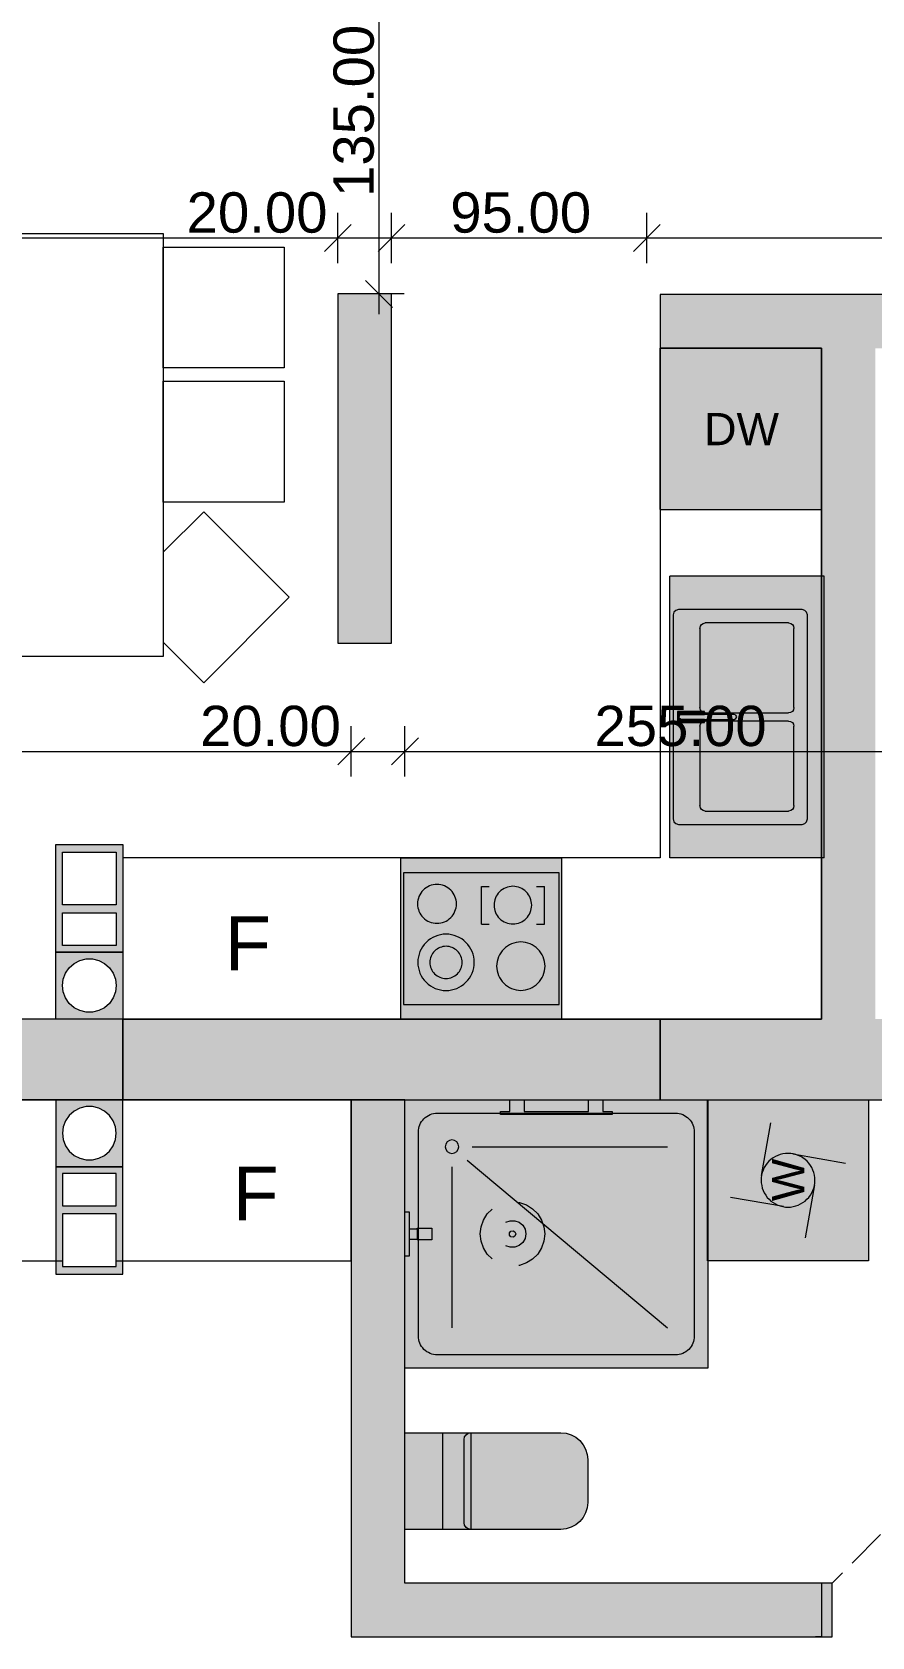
# Model space of a CAD drawing. Header units: millimetres. Extents: x 5493291 to 5652041, y -5155064 to -5098765.
# Drawn here: x 5522416 to 5525541, y -5131092 to -5125116 of the extents above; entities that cross this region are included whole.
import ezdxf

# ---------------------------------------------------------------- set-up
doc = ezdxf.new("R2010")
doc.units = ezdxf.units.MM
doc.header["$MEASUREMENT"] = 0
doc.layers.add('Drawing & Figure', color=7, linetype='Continuous')
doc.layers.add('Drawing & Figure_Pen_No__1', color=7, linetype='Continuous', lineweight=13)
doc.layers.add('Drawing & Figure_Pen_No__101', color=252, linetype='Continuous', lineweight=13)
for name, color, linetype, lineweight, true_color in [('Drawing & Figure_Pen_No__102', 7, 'Continuous', 13, 0xcccccc), ('Drawing & Figure_Pen_No__105', 7, 'Continuous', 13, 0xcae6ff), ('Drawing & Figure_Pen_No__145', 7, 'Continuous', 13, 0x0077b0), ('Drawing & Figure_Pen_No__181', 7, 'Continuous', 5, 0x282828), ('Drawing & Figure_Pen_No__61', 7, 'Continuous', 13, 0x6a6a6a), ('Drawing & Figure_Pen_No__62', 7, 'Continuous', 13, 0xaaaaaa), ('Drawing & Figure_Pen_No__65', 7, 'Continuous', 20, 0x80c2ff)]:
    doc.layers.add(name, color=color, linetype=linetype, lineweight=lineweight, true_color=true_color)
doc.styles.add('GENERATED_STYLE_2', font='arial.ttf')
doc.styles.add('GENERATED_STYLE_3', font='ARIALUNI.ttf')

msp = doc.modelspace()

# ---------------------------------------------------------------- hatches: boundary and pattern name
at = {"layer": 'Drawing & Figure', "linetype": 'Continuous', "lineweight": 20}
h = msp.add_hatch(color=6, dxfattribs=at)
h.paths.add_polyline_path([(5522503.5, -5128141.6), (5522503.5, -5128542), (5522753.5, -5128542), (5522753.5, -5128141.6)])
h.paths.add_polyline_path([(5522528.5, -5128170.1), (5522728.5, -5128170.1), (5522728.5, -5128366.7), (5522528.5, -5128366.7)], flags=0)
h.paths.add_polyline_path([(5522728.5, -5128517), (5522528.5, -5128517), (5522528.5, -5128396.4), (5522728.5, -5128396.4)], flags=0)
h = msp.add_hatch(color=6, dxfattribs=at)
h.paths.add_polyline_path([(5522753.5, -5128542), (5522503.5, -5128542), (5522503.5, -5128791.4), (5522523.5, -5128791.4), (5522733.5, -5128791.4), (5522753.5, -5128791.4)])
h.paths.add_polyline_path([(5522531.4, -5128690.5), (5522528.5, -5128666.7), (5522531.4, -5128642.9), (5522539.9, -5128620.4), (5522553.6, -5128600.2), (5522571.7, -5128584.1), (5522593.1, -5128573.4), (5522616.5, -5128567.5), (5522640.5, -5128567.5), (5522664, -5128573.4), (5522685.3, -5128584.1), (5522703.4, -5128600.2), (5522717, -5128620.4), (5522725.6, -5128642.9), (5522728.5, -5128666.7), (5522725.6, -5128690.5), (5522717, -5128713), (5522703.4, -5128733.2), (5522685.3, -5128749.3), (5522664, -5128760), (5522640.5, -5128765.9), (5522616.5, -5128765.9), (5522593.1, -5128760), (5522571.7, -5128749.3), (5522553.6, -5128733.2), (5522539.9, -5128713)], flags=0)
h = msp.add_hatch(color=6, dxfattribs=at)
h.paths.add_polyline_path([(5522503.5, -5129341.5), (5522753.5, -5129341.5), (5522753.5, -5129092), (5522733.5, -5129092), (5522523.5, -5129092), (5522503.5, -5129092)])
h.paths.add_polyline_path([(5522531.4, -5129240.5), (5522528.5, -5129216.8), (5522531.4, -5129193), (5522539.9, -5129170.4), (5522553.6, -5129150.2), (5522571.7, -5129134.2), (5522593.1, -5129123.5), (5522616.5, -5129117.6), (5522640.5, -5129117.6), (5522664, -5129123.5), (5522685.3, -5129134.2), (5522703.4, -5129150.2), (5522717, -5129170.4), (5522725.6, -5129193), (5522728.5, -5129216.8), (5522725.6, -5129240.5), (5522717, -5129263.1), (5522703.4, -5129283.3), (5522685.3, -5129299.3), (5522664, -5129310), (5522640.5, -5129316), (5522616.5, -5129316), (5522593.1, -5129310), (5522571.7, -5129299.3), (5522553.6, -5129283.3), (5522539.9, -5129263.1)], flags=0)
h = msp.add_hatch(color=6, dxfattribs=at)
h.paths.add_polyline_path([(5522503.5, -5129741.9), (5522753.5, -5129741.9), (5522753.5, -5129341.5), (5522503.5, -5129341.5)])
h.paths.add_polyline_path([(5522728.5, -5129712.8), (5522528.5, -5129712.8), (5522528.5, -5129516.7), (5522728.5, -5129516.7)], flags=0)
h.paths.add_polyline_path([(5522528.5, -5129487), (5522528.5, -5129366.5), (5522728.5, -5129366.5), (5522728.5, -5129487)], flags=0)
at = {"layer": 'Drawing & Figure_Pen_No__1', "linetype": 'Continuous', "lineweight": 0, "true_color": 0xffffff}
for points in [[(5523553.5, -5126091.6), (5523553.5, -5127391.9), (5523753.5, -5127391.9), (5523753.5, -5126091.6)], [(5524753.6, -5126293.6), (5525653.6, -5126293.6), (5525653.6, -5126093.6), (5524753.6, -5126093.6)], [(5524753.6, -5126893.6), (5525353.6, -5126893.6), (5525353.6, -5126293.6), (5524753.6, -5126293.6)], [(5525353.6, -5126293.6), (5525353.6, -5128791.4), (5525553.6, -5128791.4), (5525553.6, -5126293.6)], [(5525363.8, -5128191.5), (5525363.8, -5127141.9), (5524788.8, -5127141.9), (5524788.8, -5128191.5)], [(5525301.3, -5128046.5), (5525301.3, -5127286.8), (5525298.6, -5127276.7), (5525291.3, -5127269.6), (5525281.3, -5127266.6), (5524821.3, -5127266.6), (5524811.3, -5127269.6), (5524804, -5127276.7), (5524801.3, -5127286.8), (5524801.3, -5128046.5), (5524804, -5128056.6), (5524811.3, -5128063.8), (5524821.3, -5128066.7), (5525281.3, -5128066.7), (5525291.3, -5128063.8), (5525298.6, -5128056.6)], [(5524882.3, -5127686.6), (5524882.3, -5127675.9), (5524831.3, -5127675.9), (5524825, -5127672.9), (5524822.3, -5127667), (5524825, -5127660.4), (5524831.3, -5127657.5), (5524882.3, -5127657.5), (5524882.3, -5127646.8), (5524817.3, -5127646.8), (5524817.3, -5127686.6)], [(5525029.2, -5127675.9), (5525035.5, -5127672.9), (5525038.2, -5127666.4), (5525035.5, -5127660.4), (5525029.1, -5127657.5), (5524831.3, -5127657.5), (5524825, -5127660.4), (5524822.3, -5127667), (5524825, -5127672.9), (5524831.3, -5127675.9)], [(5524918.3, -5127646.8), (5524883.3, -5127646.8), (5524883.3, -5127657.5), (5524918.3, -5127657.5)], [(5524918.3, -5127686.6), (5524918.3, -5127675.9), (5524883.3, -5127675.9), (5524883.3, -5127686.6)], [(5523787.9, -5128791.4), (5524387.9, -5128791.4), (5524387.9, -5128191.5), (5523787.9, -5128191.5)], [(5523798, -5128736.8), (5524378, -5128736.8), (5524378, -5128246.7), (5523798, -5128246.7)], [(5522753.5, -5128791.4), (5516703.3, -5128791.4), (5516703.3, -5129092), (5522753.5, -5129092)], [(5524753.6, -5128791.4), (5524753.6, -5129092), (5527953.7, -5129092), (5527953.7, -5128791.4)], [(5523803.5, -5130891.9), (5523803.5, -5129092), (5523603.5, -5129092), (5523603.5, -5130891.9)], [(5523803.5, -5129092), (5523803.5, -5130091.8), (5524930.5, -5130091.8), (5524930.5, -5129092)], [(5524575, -5129146.7), (5524575, -5129136), (5524540, -5129136), (5524540, -5129092), (5524487, -5129092), (5524487, -5129136), (5524247, -5129136), (5524247, -5129092), (5524194, -5129092), (5524194, -5129136), (5524159, -5129136), (5524159, -5129146.7)], [(5524929.2, -5129092), (5524929.2, -5129692), (5525529.2, -5129692), (5525529.2, -5129092)], [(5523803.5, -5129509), (5523803.5, -5129674.8), (5523818.5, -5129674.8), (5523818.5, -5129611.8), (5523848.5, -5129611.8), (5523848.5, -5129613.6), (5523903.5, -5129613.6), (5523903.5, -5129569.6), (5523848.5, -5129569.6), (5523848.5, -5129572), (5523818.5, -5129572), (5523818.5, -5129509)], [(5524483.6, -5130591.9), (5524483.6, -5130431.5), (5524481.6, -5130412.5), (5524475.9, -5130393.5), (5524466.7, -5130376.3), (5524454.2, -5130360.8), (5524439.1, -5130348.4), (5524421.8, -5130339.5), (5524403.1, -5130333.5), (5524383.5, -5130331.7), (5523803.5, -5130331.7), (5523803.5, -5130691.7), (5524383.5, -5130691.7), (5524403.1, -5130689.9), (5524421.8, -5130684), (5524439.1, -5130675.1), (5524454.2, -5130662.6), (5524466.7, -5130647.2), (5524475.9, -5130629.9), (5524481.6, -5130611.5)], [(5523803.5, -5130891.9), (5523603.5, -5131092.1), (5523803.5, -5131092.1)], [(5523803.5, -5130891.9), (5523603.5, -5130891.9), (5523603.5, -5131092.1)], [(5523803.5, -5130891.9), (5523803.5, -5131092.1), (5525353.6, -5131092.1), (5525353.6, -5130891.9)], [(5525353.6, -5131092.1), (5525393.6, -5131092.1), (5525393.6, -5130891.9), (5525353.6, -5130891.9)]]:
    msp.add_hatch(color=7, dxfattribs=at).paths.add_polyline_path(points)
at = {"layer": 'Drawing & Figure_Pen_No__1', "linetype": 'Continuous', "lineweight": 0, "true_color": 0x000000}
msp.add_hatch(color=18, dxfattribs=at).paths.add_polyline_path([(5522753.5, -5128791.4), (5522753.5, -5129092), (5524753.6, -5129092), (5524753.6, -5128791.4)])

# ---------------------------------------------------------------- linework, layer by layer
at = {"layer": 'Drawing & Figure_Pen_No__1', "color": 7, "linetype": 'Continuous', "lineweight": 13}
for points in [[(5523707, -5126091.6), (5523707, -5124741.6)], [(5523553.5, -5125976.6), (5523553.5, -5125789.1)], [(5523753.5, -5125976.6), (5523753.5, -5125789.1)], [(5524703.5, -5125976.6), (5524703.5, -5125789.1)], [(5515753.3, -5125882.8), (5523553.5, -5125882.8)], [(5523553.5, -5125882.8), (5523753.5, -5125882.8)], [(5523753.5, -5125882.8), (5524703.5, -5125882.8)], [(5524703.5, -5125882.8), (5527553.6, -5125882.8)], [(5523553.5, -5126091.6), (5523553.5, -5127391.9)], [(5523753.5, -5126091.6), (5523553.5, -5126091.6)], [(5523800.7, -5126091.6), (5523613.2, -5126091.6)], [(5523707, -5126166.7), (5523707, -5126091.6)], [(5523753.5, -5127391.9), (5523753.5, -5126091.6)], [(5525653.6, -5126093.6), (5524753.6, -5126093.6)], [(5524753.6, -5126093.6), (5524753.6, -5126293.6)], [(5524753.6, -5126293.6), (5525353.6, -5126293.6)], [(5525353.6, -5126293.6), (5525353.6, -5128791.4)], [(5523553.5, -5127391.9), (5523753.5, -5127391.9)], [(5523603.5, -5127888.5), (5523603.5, -5127700.8)], [(5523803.5, -5127888.5), (5523803.5, -5127700.8)], [(5515753.3, -5127794.7), (5523603.5, -5127794.7)], [(5523603.5, -5127794.7), (5523803.5, -5127794.7)], [(5523803.5, -5127794.7), (5526353.6, -5127794.7)], [(5522503.5, -5128141.6), (5522753.5, -5128141.6)], [(5522503.5, -5128542), (5522503.5, -5128141.6)], [(5522528.5, -5128366.7), (5522528.5, -5128170.1)], [(5522528.5, -5128170.1), (5522728.5, -5128170.1)], [(5522728.5, -5128170.1), (5522728.5, -5128366.7)], [(5522753.5, -5128141.6), (5522753.5, -5128542)], [(5522728.5, -5128366.7), (5522528.5, -5128366.7)], [(5522528.5, -5128517), (5522528.5, -5128396.4)], [(5522528.5, -5128396.4), (5522728.5, -5128396.4)], [(5522728.5, -5128396.4), (5522728.5, -5128517)], [(5522728.5, -5128517), (5522528.5, -5128517)], [(5522503.5, -5128791.4), (5522503.5, -5128542)], [(5522503.5, -5128542), (5522753.5, -5128542)], [(5522753.5, -5128542), (5522503.5, -5128542)], [(5522553.6, -5128600.2), (5522571.7, -5128584.1)], [(5522571.7, -5128584.1), (5522593.1, -5128573.4)], [(5522593.1, -5128573.4), (5522616.5, -5128567.5)], [(5522616.5, -5128567.5), (5522640.6, -5128567.5)], [(5522640.6, -5128567.5), (5522664, -5128573.4)], [(5522664, -5128573.4), (5522685.3, -5128584.1)], [(5522685.3, -5128584.1), (5522703.4, -5128600.2)], [(5522753.5, -5128542), (5522753.5, -5128791.4)], [(5522528.5, -5128666.7), (5522531.4, -5128642.9)], [(5522531.4, -5128642.9), (5522539.9, -5128620.4)], [(5522539.9, -5128620.4), (5522553.6, -5128600.2)], [(5522703.4, -5128600.2), (5522717, -5128620.4)], [(5522717, -5128620.4), (5522725.6, -5128642.9)], [(5522725.6, -5128642.9), (5522728.5, -5128666.7)], [(5522531.4, -5128690.5), (5522528.5, -5128666.7)], [(5522539.9, -5128713), (5522531.4, -5128690.5)], [(5522553.6, -5128733.2), (5522539.9, -5128713)], [(5522717, -5128713), (5522703.4, -5128733.2)], [(5522725.6, -5128690.5), (5522717, -5128713)], [(5522728.5, -5128666.7), (5522725.6, -5128690.5)], [(5522571.7, -5128749.3), (5522553.6, -5128733.2)], [(5522593.1, -5128760), (5522571.7, -5128749.3)], [(5522616.5, -5128765.9), (5522593.1, -5128760)], [(5522640.6, -5128765.9), (5522616.5, -5128765.9)], [(5522664, -5128760), (5522640.6, -5128765.9)], [(5522685.3, -5128749.3), (5522664, -5128760)], [(5522703.4, -5128733.2), (5522685.3, -5128749.3)], [(5522753.5, -5128791.4), (5516703.3, -5128791.4)], [(5522523.5, -5128791.4), (5522503.5, -5128791.4)], [(5522733.5, -5128791.4), (5522523.5, -5128791.4)], [(5522753.5, -5128791.4), (5522733.5, -5128791.4)], [(5522753.5, -5129092), (5522753.5, -5128791.4)], [(5522753.5, -5128791.4), (5522753.5, -5129092)], [(5524753.6, -5128791.4), (5522753.5, -5128791.4)], [(5525353.6, -5128791.4), (5524753.6, -5128791.4)], [(5524753.6, -5128791.4), (5524753.6, -5129092)], [(5524753.6, -5129092), (5524753.6, -5128791.4)], [(5516703.3, -5129092), (5522753.5, -5129092)], [(5522503.5, -5129092), (5522503.5, -5129341.5)], [(5522523.5, -5129092), (5522503.5, -5129092)], [(5522733.5, -5129092), (5522523.5, -5129092)], [(5522593.1, -5129123.5), (5522571.7, -5129134.2)], [(5522616.5, -5129117.6), (5522593.1, -5129123.5)], [(5522640.6, -5129117.6), (5522616.5, -5129117.6)], [(5522664, -5129123.5), (5522640.6, -5129117.6)], [(5522685.3, -5129134.2), (5522664, -5129123.5)], [(5522753.5, -5129092), (5522733.5, -5129092)], [(5522753.5, -5129092), (5524753.6, -5129092)], [(5522753.5, -5129341.5), (5522753.5, -5129092)], [(5523803.5, -5129092), (5523603.5, -5129092)], [(5523603.5, -5129092), (5523603.5, -5131092.1)], [(5523803.5, -5130891.9), (5523803.5, -5129092)], [(5524753.6, -5129092), (5527603.7, -5129092)], [(5522539.9, -5129170.4), (5522531.4, -5129193)], [(5522553.6, -5129150.2), (5522539.9, -5129170.4)], [(5522571.7, -5129134.2), (5522553.6, -5129150.2)], [(5522703.4, -5129150.2), (5522685.3, -5129134.2)], [(5522717, -5129170.4), (5522703.4, -5129150.2)], [(5522725.6, -5129193), (5522717, -5129170.4)], [(5522531.4, -5129193), (5522528.5, -5129216.8)], [(5522528.5, -5129216.8), (5522531.4, -5129240.5)], [(5522531.4, -5129240.5), (5522539.9, -5129263.1)], [(5522717, -5129263.1), (5522725.6, -5129240.5)], [(5522728.5, -5129216.8), (5522725.6, -5129193)], [(5522725.6, -5129240.5), (5522728.5, -5129216.8)], [(5522539.9, -5129263.1), (5522553.6, -5129283.3)], [(5522553.6, -5129283.3), (5522571.7, -5129299.3)], [(5522571.7, -5129299.3), (5522593.1, -5129310)], [(5522593.1, -5129310), (5522616.5, -5129316)], [(5522640.6, -5129316), (5522664, -5129310)], [(5522664, -5129310), (5522685.3, -5129299.3)], [(5522685.3, -5129299.3), (5522703.4, -5129283.3)], [(5522703.4, -5129283.3), (5522717, -5129263.1)], [(5522503.5, -5129341.5), (5522753.5, -5129341.5)], [(5522753.5, -5129341.5), (5522503.5, -5129341.5)], [(5522503.5, -5129341.5), (5522503.5, -5129741.9)], [(5522528.5, -5129366.5), (5522528.5, -5129487)], [(5522728.5, -5129366.5), (5522528.5, -5129366.5)], [(5522616.5, -5129316), (5522640.6, -5129316)], [(5522728.5, -5129487), (5522728.5, -5129366.5)], [(5522753.5, -5129741.9), (5522753.5, -5129341.5)], [(5522528.5, -5129487), (5522728.5, -5129487)], [(5522528.5, -5129516.7), (5522528.5, -5129712.8)], [(5522728.5, -5129516.7), (5522528.5, -5129516.7)], [(5522728.5, -5129712.8), (5522728.5, -5129516.7)], [(5522528.5, -5129712.8), (5522728.5, -5129712.8)], [(5522503.5, -5129741.9), (5522753.5, -5129741.9)], [(5525353.6, -5130891.9), (5523803.5, -5130891.9)], [(5525353.6, -5130891.9), (5525331.6, -5130891.9)], [(5525353.6, -5130891.9), (5525331.6, -5130891.9)], [(5525353.6, -5130891.9), (5525331.6, -5130891.9)], [(5525353.6, -5130891.9), (5525353.6, -5131092.1)], [(5525353.6, -5130891.9), (5525353.6, -5131092.1)], [(5525353.6, -5130891.9), (5525353.6, -5131092.1)], [(5523603.5, -5131092.1), (5523803.5, -5131092.1)], [(5523803.5, -5131092.1), (5525353.6, -5131092.1)], [(5525353.6, -5131092.1), (5525331.6, -5131092.1)], [(5525353.6, -5131092.1), (5525331.6, -5131092.1)], [(5525353.6, -5131092.1), (5525331.6, -5131092.1)]]:
    msp.add_lwpolyline(points, dxfattribs=at)
at = {"layer": 'Drawing & Figure_Pen_No__101', "color": 252, "linetype": 'Continuous', "lineweight": 13}
for points in [[(5522003.5, -5125866.6), (5522903.5, -5125866.6)], [(5522903.5, -5125866.6), (5522903.5, -5127441.8)], [(5522903.5, -5126366.7), (5522903.5, -5125916.6)], [(5522903.5, -5125916.6), (5523353.5, -5125916.6)], [(5523353.5, -5125916.6), (5523353.5, -5126366.7)], [(5523353.5, -5126366.7), (5522903.5, -5126366.7)], [(5522903.5, -5126866.6), (5522903.5, -5126416.7)], [(5522903.5, -5126416.7), (5523353.5, -5126416.7)], [(5523353.5, -5126416.7), (5523353.5, -5126866.6)], [(5523353.5, -5126866.6), (5522903.5, -5126866.6)], [(5522903.5, -5127053.3), (5523054.2, -5126902.9)], [(5523054.2, -5126902.9), (5523372.5, -5127220.9)], [(5523372.5, -5127220.9), (5523054.2, -5127539.3)], [(5523054.2, -5127539.3), (5522903.5, -5127388.4)], [(5522903.5, -5127441.8), (5522003.5, -5127441.8)], [(5523803.5, -5129092), (5524930.5, -5129092)], [(5523803.5, -5130091.8), (5523803.5, -5129092)], [(5524194, -5129136), (5524194, -5129092)], [(5524194, -5129092), (5524247, -5129092)], [(5524247, -5129092), (5524247, -5129136)], [(5524487, -5129136), (5524487, -5129092)], [(5524487, -5129092), (5524540, -5129092)], [(5524540, -5129092), (5524540, -5129136)], [(5524929.2, -5129092), (5525529.2, -5129092)], [(5524929.2, -5129692), (5524929.2, -5129092)], [(5524930.5, -5129092), (5524930.5, -5130091.8)], [(5525529.2, -5129092), (5525529.2, -5129692)], [(5523923.5, -5129141.9), (5524810.5, -5129141.9)], [(5524159, -5129146.7), (5524159, -5129136)], [(5524159, -5129136), (5524194, -5129136)], [(5524575, -5129146.7), (5524159, -5129146.7)], [(5524247, -5129136), (5524487, -5129136)], [(5524540, -5129136), (5524575, -5129136)], [(5524575, -5129136), (5524575, -5129146.7)], [(5523853.6, -5129971.8), (5523853.6, -5129212)], [(5524880.5, -5129212), (5524880.5, -5129971.8)], [(5524053.6, -5129266.7), (5524780.5, -5129266.7)], [(5523978.5, -5129341.5), (5523978.5, -5129941.5)], [(5524034.6, -5129316.6), (5524780.5, -5129941.5)], [(5524227, -5129474.6), (5524230.2, -5129474.6)], [(5524230.2, -5129474.6), (5524255.6, -5129483.5)], [(5524255.6, -5129483.5), (5524278.3, -5129497.7)], [(5523803.5, -5129509), (5523818.5, -5129509)], [(5523803.5, -5129674.8), (5523803.5, -5129509)], [(5523818.5, -5129509), (5523818.5, -5129572)], [(5524086.5, -5129564.9), (5524095.4, -5129539.9)], [(5524095.4, -5129539.9), (5524109.7, -5129516.7)], [(5524109.7, -5129516.7), (5524127.6, -5129498.9)], [(5524179.3, -5129548.2), (5524194.9, -5129542.3)], [(5524194.9, -5129542.3), (5524212.2, -5129542.3)], [(5524212.2, -5129542.3), (5524228.6, -5129548.2)], [(5524228.6, -5129548.2), (5524241.9, -5129559.5)], [(5524278.3, -5129497.7), (5524297.4, -5129516.7)], [(5524297.4, -5129516.7), (5524311.7, -5129539.9)], [(5524311.7, -5129539.9), (5524320.5, -5129564.9)], [(5523818.5, -5129572), (5523848.5, -5129572)], [(5523818.5, -5129572), (5523818.5, -5129611.8)], [(5523848.5, -5129572), (5523848.5, -5129569.6)], [(5523848.5, -5129569.6), (5523903.5, -5129569.6)], [(5523848.5, -5129572), (5523848.5, -5129611.8)], [(5523903.5, -5129569.6), (5523903.5, -5129613.6)], [(5524083.6, -5129591.6), (5524086.5, -5129564.9)], [(5524086.5, -5129618.3), (5524083.6, -5129591.6)], [(5524192.3, -5129587.4), (5524197.6, -5129581.5)], [(5524192.3, -5129595.7), (5524192.3, -5129587.4)], [(5524197.6, -5129602.3), (5524192.3, -5129595.7)], [(5524197.6, -5129581.5), (5524205.6, -5129579.7)], [(5524205.6, -5129603.5), (5524197.6, -5129602.3)], [(5524205.6, -5129579.7), (5524212.8, -5129583.9)], [(5524212.8, -5129599.3), (5524205.6, -5129603.5)], [(5524212.8, -5129583.9), (5524215.6, -5129591.6)], [(5524215.6, -5129591.6), (5524212.8, -5129599.3)], [(5524241.9, -5129559.5), (5524250.5, -5129574.4)], [(5524250.5, -5129608.8), (5524241.9, -5129623.7)], [(5524250.5, -5129574.4), (5524253.6, -5129591.6)], [(5524253.6, -5129591.6), (5524250.5, -5129608.8)], [(5524320.5, -5129564.9), (5524323.5, -5129591.6)], [(5524323.5, -5129591.6), (5524320.5, -5129618.3)], [(5523848.5, -5129611.8), (5523818.5, -5129611.8)], [(5523818.5, -5129611.8), (5523818.5, -5129674.8)], [(5523848.5, -5129613.6), (5523848.5, -5129611.8)], [(5523903.5, -5129613.6), (5523848.5, -5129613.6)], [(5524095.4, -5129643.9), (5524086.5, -5129618.3)], [(5524109.7, -5129666.4), (5524095.4, -5129643.9)], [(5524127.6, -5129684.3), (5524109.7, -5129666.4)], [(5524194.9, -5129640.9), (5524179.3, -5129635.5)], [(5524212.2, -5129640.9), (5524194.9, -5129640.9)], [(5524228.6, -5129635), (5524212.2, -5129640.9)], [(5524241.9, -5129623.7), (5524228.6, -5129635)], [(5524297.4, -5129666.4), (5524278.3, -5129685.4)], [(5524311.7, -5129643.9), (5524297.4, -5129666.4)], [(5524320.5, -5129618.3), (5524311.7, -5129643.9)], [(5523818.5, -5129674.8), (5523803.5, -5129674.8)], [(5524230.2, -5129708.6), (5524227, -5129709.2)], [(5524255.6, -5129699.7), (5524230.2, -5129708.6)], [(5524278.3, -5129685.4), (5524255.6, -5129699.7)], [(5525529.2, -5129692), (5524929.2, -5129692)], [(5524810.5, -5130041.9), (5523923.5, -5130041.9)], [(5524930.5, -5130091.8), (5523803.5, -5130091.8)], [(5523803.5, -5130691.7), (5523803.5, -5130331.7)], [(5523803.5, -5130331.7), (5524383.5, -5130331.7)], [(5523943.6, -5130331.7), (5523943.6, -5130691.7)], [(5524023.5, -5130511.7), (5524023.5, -5130356.7)], [(5524048.5, -5130331.7), (5524048.5, -5130691.7)], [(5524383.5, -5130331.7), (5524403, -5130333.5)], [(5524403, -5130333.5), (5524421.8, -5130339.5)], [(5524421.8, -5130339.5), (5524439.1, -5130348.4)], [(5524439.1, -5130348.4), (5524454.2, -5130360.8)], [(5524454.2, -5130360.8), (5524466.7, -5130376.3)], [(5524466.7, -5130376.3), (5524475.9, -5130393.5)], [(5524475.9, -5130393.5), (5524481.6, -5130412.5)], [(5524481.6, -5130412.5), (5524483.6, -5130431.5)], [(5524483.6, -5130431.5), (5524483.6, -5130591.9)], [(5524023.5, -5130666.8), (5524023.5, -5130511.7)], [(5524481.6, -5130611.5), (5524475.9, -5130629.9)], [(5524483.6, -5130591.9), (5524481.6, -5130611.5)], [(5524421.8, -5130684), (5524403, -5130689.9)], [(5524439.1, -5130675.1), (5524421.8, -5130684)], [(5524454.2, -5130662.6), (5524439.1, -5130675.1)], [(5524466.7, -5130647.2), (5524454.2, -5130662.6)], [(5524475.9, -5130629.9), (5524466.7, -5130647.2)], [(5524383.5, -5130691.7), (5523803.5, -5130691.7)], [(5524403, -5130689.9), (5524383.5, -5130691.7)]]:
    msp.add_lwpolyline(points, dxfattribs=at)
for points in [[(5523853.6, -5129212, -0.414214), (5523923.5, -5129141.9)], [(5524810.5, -5129141.9, -0.414214), (5524880.5, -5129212)], [(5523923.5, -5130041.9, -0.414214), (5523853.6, -5129971.8)], [(5524880.5, -5129971.8, -0.414214), (5524810.5, -5130041.9)], [(5524023.5, -5130356.7, -0.413733), (5524048.5, -5130331.7)], [(5524048.5, -5130691.7, -0.413733), (5524023.5, -5130666.8)]]:
    msp.add_lwpolyline(points, format="xyb", dxfattribs=at)
msp.add_lwpolyline([(5524003.6, -5129266.7, 0.413733), (5523978.5, -5129241.7, 0.413735), (5523953.5, -5129266.7, 0.413735), (5523978.5, -5129291.6, 0.413733)], format="xyb", close=True, dxfattribs=at)
at = {"layer": 'Drawing & Figure_Pen_No__102', "color": 254, "linetype": 'Continuous', "lineweight": 13, "true_color": 0xcccccc}
for points in [[(5524753.6, -5126293.6), (5525353.6, -5126293.6)], [(5524753.6, -5126893.6), (5524753.6, -5126293.6)], [(5525353.6, -5126893.6), (5525353.6, -5126293.6)], [(5524753.6, -5126893.6), (5525353.6, -5126893.6)], [(5524788.8, -5128191.5), (5524788.8, -5127141.9)], [(5525363.8, -5127141.9), (5524788.8, -5127141.9)], [(5525363.8, -5128191.5), (5525363.8, -5127141.9)], [(5524804, -5127276.7), (5524801.3, -5127286.8)], [(5524811.3, -5127269.6), (5524804, -5127276.7)], [(5524821.3, -5127266.6), (5524811.3, -5127269.6)], [(5525281.3, -5127266.6), (5524821.3, -5127266.6)], [(5525291.3, -5127269.6), (5525281.3, -5127266.6)], [(5525298.6, -5127276.7), (5525291.3, -5127269.6)], [(5525301.3, -5127286.8), (5525298.6, -5127276.7)], [(5524801.3, -5127286.8), (5524801.3, -5128046.5)], [(5524901.3, -5127336.7), (5524901.3, -5127631.9)], [(5525231.3, -5127316.5), (5524921.3, -5127316.5)], [(5525251.3, -5127631.9), (5525251.3, -5127336.7)], [(5525301.3, -5128046.5), (5525301.3, -5127286.8)], [(5524882.3, -5127646.8), (5524817.3, -5127646.8)], [(5524817.3, -5127646.8), (5524817.3, -5127686.6)], [(5524817.3, -5127686.6), (5524882.3, -5127686.6)], [(5524825, -5127660.4), (5524822.3, -5127667)], [(5524822.3, -5127667), (5524825, -5127660.4)], [(5524822.3, -5127667), (5524825, -5127672.9)], [(5524825, -5127672.9), (5524822.3, -5127667)], [(5524831.3, -5127657.5), (5524825, -5127660.4)], [(5524825, -5127660.4), (5524831.3, -5127657.5)], [(5524825, -5127672.9), (5524831.3, -5127675.9)], [(5524831.3, -5127675.9), (5524825, -5127672.9)], [(5525029.1, -5127657.5), (5524831.3, -5127657.5)], [(5524831.3, -5127657.5), (5524882.3, -5127657.5)], [(5524831.3, -5127675.9), (5525029.2, -5127675.9)], [(5524882.3, -5127675.9), (5524831.3, -5127675.9)], [(5524882.3, -5127657.5), (5524882.3, -5127646.8)], [(5524882.3, -5127686.6), (5524882.3, -5127675.9)], [(5524918.3, -5127646.8), (5524883.3, -5127646.8)], [(5524883.3, -5127646.8), (5524883.3, -5127657.5)], [(5524883.3, -5127657.5), (5524918.3, -5127657.5)], [(5524918.3, -5127675.9), (5524883.3, -5127675.9)], [(5524883.3, -5127675.9), (5524883.3, -5127686.6)], [(5524883.3, -5127686.6), (5524918.3, -5127686.6)], [(5524918.3, -5127657.5), (5524918.3, -5127646.8)], [(5524918.3, -5127686.6), (5524918.3, -5127675.9)], [(5524921.3, -5127651.5), (5525231.3, -5127651.5)], [(5525231.3, -5127681.8), (5524921.3, -5127681.8)], [(5525035.5, -5127660.4), (5525029.1, -5127657.5)], [(5525029.2, -5127675.9), (5525035.5, -5127672.9)], [(5525038.2, -5127666.4), (5525035.5, -5127660.4)], [(5525035.5, -5127672.9), (5525038.2, -5127666.4)], [(5524901.3, -5127701.4), (5524901.3, -5127996.7)], [(5525251.3, -5127996.7), (5525251.3, -5127701.4)], [(5524801.3, -5128046.5), (5524804, -5128056.6)], [(5524921.3, -5128016.8), (5525231.3, -5128016.8)], [(5525298.6, -5128056.6), (5525301.3, -5128046.5)], [(5524804, -5128056.6), (5524811.3, -5128063.8)], [(5524811.3, -5128063.8), (5524821.3, -5128066.7)], [(5524821.3, -5128066.7), (5525281.3, -5128066.7)], [(5525281.3, -5128066.7), (5525291.3, -5128063.8)], [(5525291.3, -5128063.8), (5525298.6, -5128056.6)], [(5523787.9, -5128191.5), (5524387.9, -5128191.5)], [(5523787.9, -5128791.4), (5523787.9, -5128191.5)], [(5524387.9, -5128791.4), (5524387.9, -5128191.5)], [(5525363.8, -5128191.5), (5524788.8, -5128191.5)], [(5524378, -5128246.7), (5523798, -5128246.7)], [(5523798, -5128246.7), (5523798, -5128736.8)], [(5524378, -5128736.8), (5524378, -5128246.7)], [(5524088, -5128438), (5524088, -5128297.8)], [(5524088, -5128297.8), (5524116.9, -5128297.8)], [(5524293.3, -5128297.8), (5524322.2, -5128297.8)], [(5524322.2, -5128438), (5524322.2, -5128297.8)], [(5524088, -5128438), (5524116.9, -5128438)], [(5524293.3, -5128438), (5524322.2, -5128438)], [(5523798, -5128736.8), (5524378, -5128736.8)], [(5523787.9, -5128791.4), (5524387.9, -5128791.4)]]:
    msp.add_lwpolyline(points, dxfattribs=at)
for points in [[(5524901.3, -5127336.7, -0.413745), (5524921.3, -5127316.5)], [(5525231.3, -5127316.5, -0.413746), (5525251.3, -5127336.7)], [(5524921.3, -5127651.5, -0.413732), (5524901.3, -5127631.9)], [(5525251.3, -5127631.9, -0.413733), (5525231.3, -5127651.5)], [(5524901.3, -5127701.4, -0.413732), (5524921.3, -5127681.8)], [(5525231.3, -5127681.8, -0.413733), (5525251.3, -5127701.4)], [(5524921.3, -5128016.8, -0.413745), (5524901.3, -5127996.7)], [(5525251.3, -5127996.7, -0.413746), (5525231.3, -5128016.8)]]:
    msp.add_lwpolyline(points, format="xyb", dxfattribs=at)
for points in [[(5523995.1, -5128362.6, 0.414214), (5523922.6, -5128290.1, 0.414214), (5523850.1, -5128362.6, 0.414214), (5523922.6, -5128435, 0.414214)], [(5524275.1, -5128367.3, 0.414214), (5524205.1, -5128297.2, 0.414214), (5524135.1, -5128367.3, 0.414214), (5524205.1, -5128437.4, 0.414214)], [(5524061.3, -5128580.6, 0.414214), (5523956.3, -5128475.4, 0.414214), (5523851.2, -5128580.6, 0.414214), (5523956.3, -5128685.1, 0.414214)], [(5524016.3, -5128580.6, 0.414214), (5523956.3, -5128520.6, 0.414214), (5523896.3, -5128580.6, 0.414214), (5523956.3, -5128640.6, 0.414214)], [(5524324.7, -5128594.8, 0.414214), (5524234.7, -5128504.5, 0.414214), (5524144.7, -5128594.8, 0.414214), (5524234.7, -5128684.5, 0.414214)]]:
    msp.add_lwpolyline(points, format="xyb", close=True, dxfattribs=at)
at = {"layer": 'Drawing & Figure_Pen_No__105', "color": 254, "linetype": 'Continuous', "lineweight": 13, "true_color": 0xcae6ff}
for points in [[(5525130.8, -5129374.2), (5525165.5, -5129177.6)], [(5525246.6, -5129293.4), (5525443.6, -5129327.8)], [(5525327.7, -5129409.2), (5525293, -5129605.8)], [(5525211.8, -5129490), (5525014.9, -5129455.6)]]:
    msp.add_lwpolyline(points, dxfattribs=at)
msp.add_lwpolyline([(5525329.2, -5129392, 0.414214), (5525229.2, -5129291.6, 0.414214), (5525129.2, -5129392, 0.414214), (5525229.2, -5129491.8, 0.414214)], format="xyb", close=True, dxfattribs=at)
at = {"layer": 'Drawing & Figure_Pen_No__145', "color": 144, "linetype": 'Continuous', "lineweight": 13, "true_color": 0x0077b0}
for points in [[(5523603.5, -5125832.8), (5523503.5, -5125932.9)], [(5523803.5, -5125832.8), (5523703.5, -5125932.9)], [(5524753.6, -5125832.8), (5524653.6, -5125932.9)], [(5523656.9, -5126041.6), (5523756.9, -5126141.6)], [(5523653.5, -5127744.8), (5523553.5, -5127844.6)], [(5523853.6, -5127744.8), (5523753.5, -5127844.6)]]:
    msp.add_lwpolyline(points, dxfattribs=at)
at = {"layer": 'Drawing & Figure_Pen_No__181', "color": 250, "linetype": 'Continuous', "lineweight": 5, "true_color": 0x282828}
for points in [[(5525467.7, -5130817.6), (5525573.8, -5130711.3)], [(5525393.6, -5130891.9), (5525432.3, -5130853.3)]]:
    msp.add_lwpolyline(points, dxfattribs=at)
at = {"layer": 'Drawing & Figure_Pen_No__61', "color": 251, "linetype": 'Continuous', "lineweight": 13, "true_color": 0x6a6a6a}
for points in [[(5525393.6, -5130891.9), (5525353.6, -5130891.9)], [(5525353.6, -5130891.9), (5525353.6, -5131092.1)], [(5525393.6, -5131092.1), (5525393.6, -5130891.9)], [(5525353.6, -5131092.1), (5525393.6, -5131092.1)]]:
    msp.add_lwpolyline(points, dxfattribs=at)
at = {"layer": 'Drawing & Figure_Pen_No__62', "color": 253, "linetype": 'Continuous', "lineweight": 13, "true_color": 0xaaaaaa}
for points in [[(5525353.6, -5126293.6), (5524753.6, -5126293.6)], [(5524753.6, -5126293.6), (5524753.6, -5128191.5)], [(5525353.6, -5128791.4), (5525353.6, -5126293.6)], [(5524753.6, -5128191.5), (5522753.5, -5128191.5)], [(5522753.5, -5128191.5), (5522753.5, -5128791.4)], [(5522753.5, -5128791.4), (5525353.6, -5128791.4)], [(5523603.5, -5129092), (5519203.4, -5129092)], [(5523603.5, -5129692), (5523603.5, -5129092)], [(5519203.4, -5129692), (5522528.5, -5129692)], [(5522728.5, -5129692), (5523603.5, -5129692)]]:
    msp.add_lwpolyline(points, dxfattribs=at)

# ---------------------------------------------------------------- texts
at = {"layer": 'Drawing & Figure_Pen_No__1', "color": 7, "linetype": 'Continuous', "lineweight": 13, "insert": (5523689.4, -5125730.1), "char_height": 150.005, "attachment_point": 7, "rotation": 90, "style": 'GENERATED_STYLE_2'}
msp.add_mtext('\\A1;{\\pql;\\fArial|b0|i0|c0|p0;\\W1.000000;135.00}', dxfattribs=at)
at = {"layer": 'Drawing & Figure_Pen_No__1', "color": 7, "linetype": 'Continuous', "lineweight": 13, "char_height": 150.005, "attachment_point": 7, "style": 'GENERATED_STYLE_2'}
for s, insert in [('\\A1;{\\pql;\\fArial|b0|i0|c0|p0;\\W1.000000;20.00}', (5522990.7, -5125865.2)), ('\\A1;{\\pql;\\fArial|b0|i0|c0|p0;\\W1.000000;95.00}', (5523972, -5125865.2)), ('\\A1;{\\pql;\\fArial|b0|i0|c0|p0;\\W1.000000;20.00}', (5523040.6, -5127777)), ('\\A1;{\\pql;\\fArial|b0|i0|c0|p0;\\W1.000000;255.00}', (5524508.7, -5127777))]:
    msp.add_mtext(s, dxfattribs=dict(at, insert=insert))
at = {"layer": 'Drawing & Figure_Pen_No__105', "color": 254, "linetype": 'Continuous', "lineweight": 13, "true_color": 0xcae6ff, "insert": (5524916.5, -5126654.6), "char_height": 120.004, "attachment_point": 7, "style": 'GENERATED_STYLE_2'}
msp.add_mtext('\\A1;{\\pql;\\fArial|b0|i0|c0|p0;\\W1.000000;DW}', dxfattribs=at)
at = {"layer": 'Drawing & Figure_Pen_No__105', "color": 254, "linetype": 'Continuous', "lineweight": 13, "true_color": 0xcae6ff, "insert": (5525290.2, -5129469.7), "char_height": 120.004, "attachment_point": 7, "rotation": 90, "style": 'GENERATED_STYLE_2'}
msp.add_mtext('\\A1;{\\pql;\\fArial|b0|i0|c0|p0;\\W1.000000;W}', dxfattribs=at)
at = {"layer": 'Drawing & Figure_Pen_No__65', "color": 151, "linetype": 'Continuous', "lineweight": 20, "true_color": 0x80c2ff, "char_height": 200.007, "attachment_point": 7, "style": 'GENERATED_STYLE_3'}
for insert in [(5523133.6, -5128609.5), (5523162.3, -5129540.8)]:
    msp.add_mtext('\\A1;{\\pql;\\fArial Unicode MS|b0|i0|c0|p0;\\W1.000000;F}', dxfattribs=dict(at, insert=insert))

doc.saveas('drawing.dxf')
